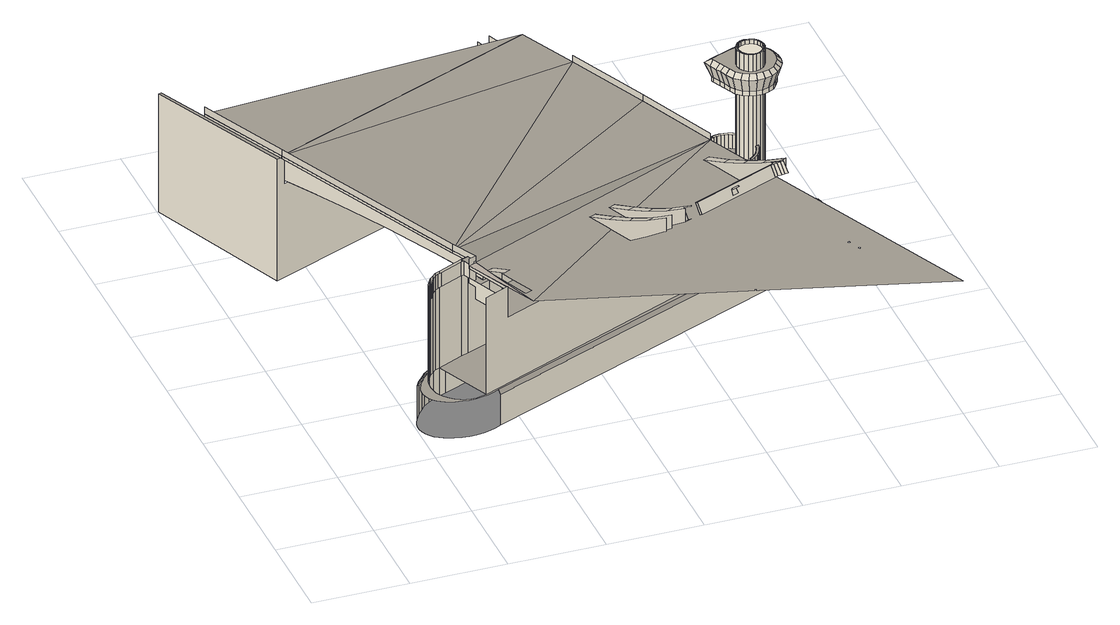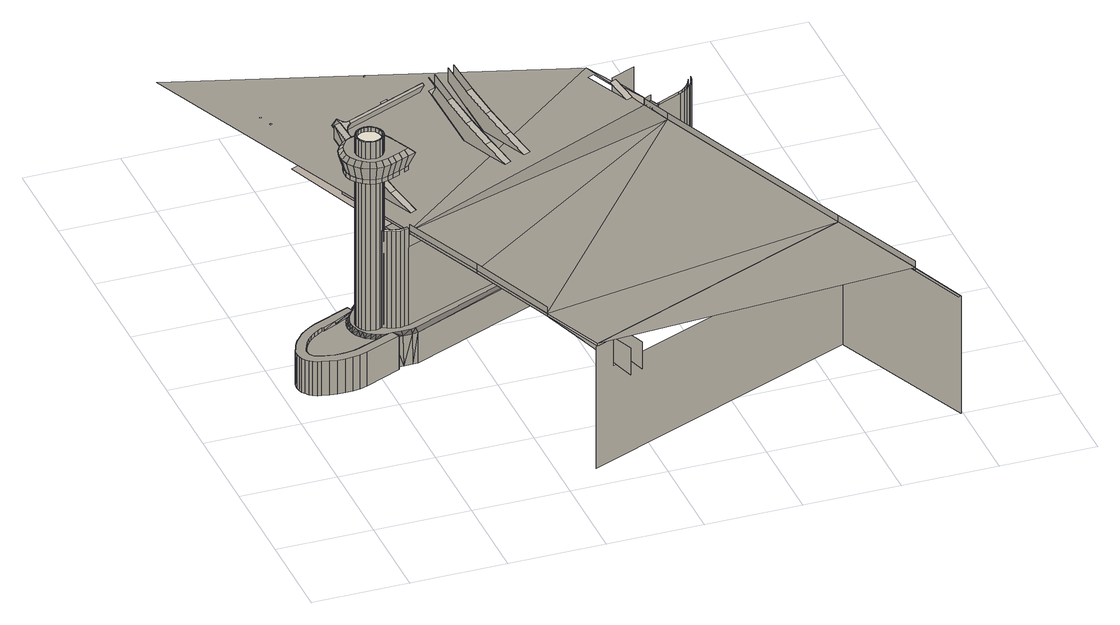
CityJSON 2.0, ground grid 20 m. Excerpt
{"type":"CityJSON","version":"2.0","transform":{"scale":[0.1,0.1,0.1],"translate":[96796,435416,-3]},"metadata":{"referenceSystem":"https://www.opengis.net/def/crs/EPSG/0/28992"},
"CityObjects":{
"bridge1":{"type":"Bridge","attributes":{"name":"Van Brienenoordbrug"},"children":["bridge1-1","bridge1-2","bridge1-3","bridge1-4","bridge1-5","bridge1-6","bridge1-7","bridge1-8","bridge1-9","bridge1-10","bridge1-11","bridge1-12","bridge1-13","bridge1-14","bridge1-15","bridge1-16","bridge1-17","bridge1-18","bridge1-19","bridge1-20","bridge1-21","bridge1-22","bridge1-23","bridge1-24","bridge1-25","bridge1-26","bridge1-27","bridge1-28","bridge1-29","bridge1-30","bridge1-31","bridge1-32","bridge1-33","bridge1-34","bridge1-35","bridge1-36","bridge1-37","bridge1-38","bridge1-39","bridge1-40","bridge1-41","bridge1-42","bridge1-43","bridge1-44","bridge1-45","bridge1-46","bridge1-47","bridge1-48","bridge1-49","bridge1-50","bridge1-51","bridge1-52","bridge1-53","bridge1-54","bridge1-55","bridge1-56","bridge1-57","bridge1-58","bridge1-59","bridge1-60","bridge1-61","bridge1-62","bridge1-63","bridge1-64","bridge1-65","bridge1-66","bridge1-67","bridge1-68","bridge1-69","bridge1-70","bridge1-71","bridge1-72","bridge1-73","bridge1-74","bridge1-75","bridge1-76","bridge1-77","bridge1-78","bridge1-79","bridge1-80","bridge1-81","bridge1-82","bridge1-83","bridge1-84","bridge1-85","bridge1-86","bridge1-87","bridge1-88","bridge1-89","bridge1-90","bridge1-91","bridge1-92","bridge1-93","bridge1-94","bridge1-95","bridge1-96","bridge1-97","bridge1-98","bridge1-99","bridge1-100","bridge1-101","bridge1-102","bridge1-103","bridge1-104","bridge1-105","bridge1-106","bridge1-107","bridge1-108","bridge1-109","bridge1-110","bridge1-111","bridge1-112","bridge1-113","bridge1-114","bridge1-115","bridge1-116","bridge1-117"],"geometry":[{"type":"MultiSurface","lod":"2","boundaries":[[[0,1,2,3]],[[4,5,0]],[[1,0,5]],[[1,6,7,2]],[[5,8,1]],[[9,10,11,12]],[[6,1,8]],[[10,13,14,11]],[[6,15,16,7]],[[8,17,6]],[[18,19,20,21]],[[15,6,17]],[[13,22,23,14]],[[24,18,21,25]],[[15,17,26]],[[22,27,28,23]],[[16,15,26,29]],[[30,24,25,31]],[[32,26,17]],[[27,33,34,28]],[[35,30,31,36]],[[26,32,37]],[[29,26,37,38]],[[39,37,32]],[[33,40,41,34]],[[42,35,36,43]],[[44,45,46,47,48,49]],[[44,50,51,46,45]],[[37,39,52]],[[38,37,52,53]],[[54,52,39]],[[52,54,55]],[[53,52,55,56]],[[57,55,54]],[[58,42,43,59]],[[40,60,61,41]],[[62,63,64]],[[65,63,66,67]],[[62,66,63]],[[68,65,67,69]],[[70,58,59,71]],[[64,63,65,68,72,73,74,75,76,77,78,79,80,81,82,83]],[[72,68,69,84]],[[71,85,86,87,70]],[[86,88,89,60,70,87]],[[73,72,84,90]],[[91,85,92,93,94,95,96]],[[88,86,85,91,97,98,99,100]],[[60,89,101,102,103,104,105,61]],[[74,73,90,106]],[[107,108,109,110,99,111]],[[75,74,106,112]],[[76,75,112,113]],[[66,114,62,115,116,117,118,119,120,121,122,123,124,125,113,112,106,90,84,69,67]],[[67,66,62,115,116,117,118,119,120,121,122,123,124,125,113,112,106,90,84,69]],[[77,76,113,125]],[[78,77,125,124]],[[124,123,79,78]],[[126,127,128,129]],[[130,131,132]],[[99,110,133,134,135,136,137,138,139,140,108,107,141,142,143,144,145,146,147,148,149,150,151]],[[152,153,132]],[[57,154,55]],[[99,151,152]],[[155,156,157,94,93,158,159,160,161,162,163,164]],[[165,166,167,168,169,170,171,172,173,174,175,176,177,178,179,180,181,182,183,184,185,57,54,39,32,17,8,5,4,186,187,188,189,190,191,192,193,194,195,196,197,198,199,200,201,202,203,204,205],[41,163,206,207,208,209,210,211,212,213,214,215,216,217,12,11,14,23,28,34],[218,219,220,221,222,223,224,225,226,227,228,229,230,231,232,233,234,235,236,237,238,239]],[[105,104,103,240,241]],[[242,243,244,245]],[[91,96,246,247,240,103,97]],[[55,154,248,56]],[[95,249,246,96]],[[132,130,243,242,245]],[[250,243,251,252,253,254,255,50,44,49,48,256,257]],[[258,205,204,259]],[[260,261,258,259]],[[147,146,262,263,264,265,141,107,266,151,150,267,268,269,270,271,272],[273,274,275,276,277,278,279,280,281],[282,283,284,285,286,287,288,289,290],[291,292,293,294,295],[296,297,298,299,300],[301,297,302]],[[132,153,130]],[[303,304,305,306,307,308,309,310,311,312,313,314,315,316,317,318,319,320,321,322,323,324,325,326,327,328,329,330,331,332,333,261,260,334,335,336,337,338,339,340,341,342,343,344,345,346,347,348,349,350,351,3,2,7,16,29,38,53,56,352,248,353]],[[354,244,243]],[[153,152,355]],[[185,154,57]],[[355,152,151]],[[356,357,244,354]],[[94,157,358,359,156,155,360,249,95]],[[357,356,361,362,244]],[[363,364,365,366,367,368,369,370,371,372,373,374,375,376,377,378,379]],[[368,367,380,381]],[[369,368,381,382]],[[370,369,382,383]],[[371,370,383,384]],[[372,371,384,385]],[[386,387,388,389,242,390,391,357,392,393,394,395,396,385,384,383,382,381,380,397,398]],[[373,372,385,396]],[[374,373,396,395]],[[395,394,375,374]],[[399,358,359,400]],[[157,156,359,358]],[[401,156,157,402]],[[403,157,156,404]],[[248,154,353]],[[405,406,407,408]],[[154,185,409]],[[410,411,406,405]],[[412,413,240,247,414]],[[415,416,411,410]],[[409,353,154]],[[184,409,185]],[[417,418,416,415]],[[408,407,419,420]],[[413,421,422,241,240]],[[423,412,414,424]],[[425,426,418,417]],[[427,414,247,246,249,360]],[[428,423,424,429]],[[430,431,426,425]],[[353,409,303]],[[409,184,432]],[[433,428,429,434]],[[435,436,427,360,155]],[[421,437,438,422]],[[436,439,440,427]],[[441,435,155,164,442]],[[432,303,409]],[[183,432,184]],[[443,444,431,430]],[[439,445,446,440]],[[447,433,434,448]],[[437,449,450,438]],[[445,451,452,446]],[[453,441,442,454]],[[455,456,457,458,459,460,461,449,462,421,413,463,464,428,465,447,466,467]],[[455,468,457,469,459,470,461,449,437,421,413,412,423,428,433,447,466,467]],[[466,447,448,471]],[[472,237,236,473]],[[474,475,476,477]],[[473,478,479,472]],[[480,479,478,481]],[[473,236,235,482]],[[477,476,483,484]],[[481,478,485,486]],[[482,485,478,473]],[[487,488,444,443]],[[489,490,491,492,482,473,472,493,494,495,496,497,471,448,434,429,424,414,427,440,446,452,498,499,500]],[[182,432,183]],[[451,501,498,452]],[[449,461,502,450]],[[503,504,475,474]],[[493,238,237,472]],[[505,506,479,480]],[[472,479,506,493]],[[507,508,509,510]],[[511,512,513,514]],[[432,515,516,303]],[[512,517,518,513]],[[482,235,234,492]],[[484,483,519,520]],[[486,485,521,522]],[[492,521,485,482]],[[523,511,514,524]],[[467,466,471,497]],[[525,453,454,526]],[[303,516,304]],[[494,239,238,493]],[[527,528,504,503]],[[529,530,506,505]],[[493,506,530,494]],[[432,182,515]],[[517,531,532,518]],[[533,534,535,536,537,538,539,501,451,445,439,436,435,441,453,525,540,541]],[[501,539,499,498]],[[261,333,258]],[[542,523,524,543]],[[461,470,544,502]],[[258,545,205]],[[491,546,521,492]],[[492,234,233,491]],[[520,519,547,548]],[[522,521,546,549]],[[516,515,550,305,304]],[[455,467,497,496]],[[550,515,182]],[[165,205,545]],[[540,525,526,551]],[[552,553,528,527]],[[554,555,530,529]],[[545,258,333]],[[531,556,557,532]],[[494,530,555,457,468,495]],[[457,218,239,494,495,468]],[[539,538,500,499]],[[558,559,488,487]],[[496,495,468,455]],[[560,542,543,561]],[[470,459,562,544]],[[510,509,563,564]],[[548,547,565,566]],[[549,546,567,568]],[[538,537,489,500]],[[218,457,469,219]],[[541,540,551,569]],[[535,567,546,491,490,536]],[[491,233,232,535,536,490]],[[556,570,571,557]],[[459,469,219,562]],[[537,536,490,489]],[[332,545,333]],[[572,573,553,552]],[[574,575,555,554]],[[457,555,575,220,219,469]],[[576,560,561,577]],[[545,578,579,165]],[[533,541,569,580]],[[165,579,166]],[[535,232,231,534]],[[180,581,181]],[[566,565,582,583]],[[568,567,584,585]],[[230,584,567,535,534,231]],[[580,231,534,533]],[[570,586,587,571]],[[545,332,588,578]],[[589,590,559,558]],[[591,592,593,594,595,572,552,527,503,474,477,484,520,548,566,583,596,597,598,599],[560,576,600,601,602,603,604,605,606,607,608,586,570,556,531,517,512,511,523,542]],[[577,561,543,524,514,513,518,532,557,571,587,609,610,611,612,613,614,615,616,617]],[[600,576,577,617]],[[595,618,573,572]],[[220,575,619,221]],[[620,619,575,574]],[[167,588,621]],[[588,332,331]],[[180,622,581]],[[331,621,588]],[[623,181,581,622]],[[624,166,579]],[[564,563,625,626]],[[624,579,588]],[[627,628,629,630,631,632,633,634,635,636,637,638,639,640,641,642,643,644,645,646,647,648]],[[179,649,180]],[[649,622,180]],[[586,608,609,587]],[[583,582,650,596]],[[585,584,651,652]],[[229,651,584,230]],[[624,653,167]],[[601,600,617,616]],[[594,654,618,595]],[[655,656,619,620]],[[221,619,656,222]],[[657,167,653]],[[649,179,658]],[[168,167,657]],[[659,660,590,589]],[[608,607,610,609]],[[178,658,179]],[[626,625,661,662]],[[228,663,651,229]],[[596,650,664,597]],[[652,651,663,665]],[[602,601,616,615]],[[593,666,654,594]],[[222,656,667,223]],[[668,667,656,655]],[[607,606,611,610]],[[623,622,669,670,671]],[[658,178,672]],[[177,672,178]],[[167,673,653]],[[603,602,615,614]],[[227,674,663,228]],[[597,664,675,598]],[[665,663,674,676]],[[657,677,168]],[[169,168,677]],[[606,605,612,611]],[[223,667,678,224]],[[592,679,666,593]],[[680,678,667,668]],[[604,603,614,613]],[[550,681,306,305]],[[605,604,613,612]],[[682,683,660,659]],[[662,661,684,685]],[[226,686,674,227]],[[598,675,687,599]],[[676,674,686,688]],[[176,689,177]],[[672,177,689]],[[591,690,679,592]],[[224,678,691,225]],[[692,691,678,680]],[[599,687,690,591]],[[688,686,691,692]],[[225,691,686,226]],[[170,169,693]],[[677,693,169]],[[176,175,689]],[[171,170,694]],[[695,696,673,167]],[[695,673,696]],[[697,695,167]],[[693,694,170]],[[698,689,175]],[[175,174,698]],[[172,171,699]],[[685,684,700,701]],[[173,702,174]],[[173,172,702]],[[703,704,683,682]],[[694,699,171]],[[705,698,174]],[[705,174,702]],[[699,702,172]],[[706,621,331,330]],[[707,708,704,703]],[[701,700,709,710]],[[711,712,708,707]],[[710,709,713,714]],[[714,713,712,711]],[[715,670,669,716]],[[717,673,695,697]],[[717,697,718]],[[719,715,716,720]],[[681,721,307,306]],[[718,722,723,717]],[[724,706,330,329]],[[725,719,720,726]],[[673,717,723,727,728,729,730,731,732,733,734,735,736,737,738,739,740,741,742,743,744,745,726,720,716,669,622,649,658,672,689,698,705,702,699,694,693,677,657,653]],[[721,746,308,307]],[[722,747,727,723]],[[748,724,329,328]],[[749,725,726,745]],[[747,750,728,727]],[[746,751,309,308]],[[752,748,328,327]],[[750,753,729,728]],[[754,749,745,744]],[[167,621,706,724,748,752,755,756,757,758,759,760,761,762,763,764,765,766,767,768,769,770,771,751,746,721,681,550,182,181,670,715,719,725,749,754,772,773,774,775,776,777,778,779,780,781,782,783,784,785,753,750,747,722,718,697]],[[751,771,310,309]],[[755,752,327,326]],[[753,785,730,729]],[[772,754,744,743]],[[785,784,731,730]],[[756,755,326,325]],[[771,770,311,310]],[[773,772,743,742]],[[784,783,732,731]],[[757,756,325,324]],[[774,773,742,741]],[[770,769,312,311]],[[783,782,733,732]],[[775,774,741,740]],[[776,775,740,739]],[[782,781,734,733]],[[758,757,324,323]],[[777,776,739,738]],[[781,780,735,734]],[[778,777,738,737]],[[780,779,736,735]],[[779,778,737,736]],[[769,768,313,312]],[[759,758,323,322]],[[768,767,314,313]],[[760,759,322,321]],[[767,766,315,314]],[[761,760,321,320]],[[766,765,316,315]],[[762,761,320,319]],[[765,764,317,316]],[[763,762,319,318]],[[764,763,318,317]]],"semantics":{"surfaces":[{"type":"WallSurface"},{"type":"OuterFloorSurface"},{"type":"OuterCeilingSurface"},{"type":"GroundSurface"}],"values":[0,1,1,0,1,0,1,0,0,1,0,1,0,0,1,0,0,0,1,0,0,1,0,1,0,0,0,1,1,0,1,1,0,1,0,0,0,2,0,2,0,0,2,0,1,2,0,0,0,2,2,2,2,0,0,2,2,0,0,1,1,1,1,1,0,1,0,2,1,0,0,0,0,1,0,1,1,3,2,1,1,1,2,1,2,0,2,2,2,2,2,0,2,2,0,0,1,2,2,0,0,1,0,0,0,0,1,0,0,0,0,0,0,0,0,0,1,0,0,0,0,0,0,1,0,0,0,0,0,0,0,1,0,0,0,0,0,0,0,0,0,0,1,1,0,0,0,0,0,0,0,0,0,0,0,0,0,0,0,0,0,0,0,0,0,0,1,0,1,0,0,0,0,1,0,0,0,0,0,0,0,1,0,0,0,0,0,0,0,0,0,0,0,0,0,0,0,0,0,0,0,0,0,0,0,0,0,0,0,0,1,0,1,0,1,0,0,0,0,0,0,0,1,0,0,0,0,0,0,0,1,0,0,1,0,1,1,1,1,0,0,0,0,1,0,0,0,0,1,1,1,0,0,1,0,0,0,0,0,0,0,0,0,0,1,1,0,0,0,0,0,1,1,0,0,0,0,0,0,0,0,0,0,0,0,1,1,0,0,0,0,0,0,1,1,1,1,0,0,0,1,1,1,1,0,1,1,0,1,1,1,1,0,0,0,0,0,0,0,0,0,0,0,0,0,0,1,0,0,0,0,0,0,0,0,0,1,0,0,0,0,0,0,0,0,0,0,0,0,0,0,0,0,0,0,0,0,0,0,0,0,0,0,0,0,0,0,0,0,0]}}]},
"bridge1-1":{"type":"BridgeInstallation","parents":["bridge1"],"geometry":[{"type":"MultiSurface","lod":"2","boundaries":[[[786,245,132,131]]]}]},
"bridge1-2":{"type":"BridgeInstallation","parents":["bridge1"],"geometry":[{"type":"MultiSurface","lod":"2","boundaries":[[[132,787,788,131]]]}]},
"bridge1-3":{"type":"BridgeInstallation","parents":["bridge1"],"geometry":[{"type":"MultiSurface","lod":"2","boundaries":[[[245,244,152,132]]]}]},
"bridge1-4":{"type":"BridgeInstallation","parents":["bridge1"],"geometry":[{"type":"MultiSurface","lod":"2","boundaries":[[[787,132,152,789]]]}]},
"bridge1-5":{"type":"BridgeInstallation","parents":["bridge1"]},
"bridge1-6":{"type":"BridgeInstallation","parents":["bridge1"],"geometry":[{"type":"MultiSurface","lod":"2","boundaries":[[[790,791,792,111]]]}]},
"bridge1-7":{"type":"BridgeInstallation","parents":["bridge1"],"geometry":[{"type":"MultiSurface","lod":"2","boundaries":[[[793,794,99,111]]]}]},
"bridge1-8":{"type":"BridgeInstallation","parents":["bridge1"],"geometry":[{"type":"MultiSurface","lod":"2","boundaries":[[[790,111,99,98]]]}]},
"bridge1-9":{"type":"BridgeInstallation","parents":["bridge1"],"geometry":[{"type":"MultiSurface","lod":"2","boundaries":[[[244,102,101,152]]]}]},
"bridge1-10":{"type":"BridgeInstallation","parents":["bridge1"],"geometry":[{"type":"MultiSurface","lod":"2","boundaries":[[[101,99,794,789,152]]]}]},
"bridge1-11":{"type":"BridgeInstallation","parents":["bridge1"]},
"bridge1-12":{"type":"BridgeInstallation","parents":["bridge1"],"geometry":[{"type":"MultiSurface","lod":"2","boundaries":[[[102,98,99,101]]]}]},
"bridge1-13":{"type":"BridgeInstallation","parents":["bridge1"]},
"bridge1-14":{"type":"BridgeInstallation","parents":["bridge1"],"geometry":[{"type":"MultiSurface","lod":"2","boundaries":[[[795,134,133,110]]]}]},
"bridge1-15":{"type":"BridgeInstallation","parents":["bridge1"],"geometry":[{"type":"MultiSurface","lod":"2","boundaries":[[[796,797,134,133,109]]]}]},
"bridge1-16":{"type":"BridgeInstallation","parents":["bridge1"],"geometry":[{"type":"MultiSurface","lod":"2","boundaries":[[[798,799,144,143,800]]]}]},
"bridge1-17":{"type":"BridgeInstallation","parents":["bridge1"],"geometry":[{"type":"MultiSurface","lod":"2","boundaries":[[[264,801,802,803,804,805,806,800,143,142,141,265]]]}]},
"bridge1-18":{"type":"BridgeInstallation","parents":["bridge1"],"geometry":[{"type":"MultiSurface","lod":"2","boundaries":[[[800,806,807,798]]]}]},
"bridge1-19":{"type":"BridgeInstallation","parents":["bridge1"],"geometry":[{"type":"MultiSurface","lod":"2","boundaries":[[[807,806,805,808]]]}]},
"bridge1-20":{"type":"BridgeInstallation","parents":["bridge1"],"geometry":[{"type":"MultiSurface","lod":"2","boundaries":[[[809,801,264,810]]]}]},
"bridge1-21":{"type":"BridgeInstallation","parents":["bridge1"],"geometry":[{"type":"MultiSurface","lod":"2","boundaries":[[[811,809,810,144,799,798,807,808,812,813,814]]]}]},
"bridge1-22":{"type":"BridgeInstallation","parents":["bridge1"],"geometry":[{"type":"MultiSurface","lod":"2","boundaries":[[[815,149,148,816]]]}]},
"bridge1-23":{"type":"BridgeInstallation","parents":["bridge1"],"geometry":[{"type":"MultiSurface","lod":"2","boundaries":[[[147,272,271,270,817,818,819,820,816,148]]]}]},
"bridge1-24":{"type":"BridgeInstallation","parents":["bridge1"],"geometry":[{"type":"MultiSurface","lod":"2","boundaries":[[[816,820,821,815]]]}]},
"bridge1-25":{"type":"BridgeInstallation","parents":["bridge1"],"geometry":[{"type":"MultiSurface","lod":"2","boundaries":[[[821,820,819,822]]]}]},
"bridge1-26":{"type":"BridgeInstallation","parents":["bridge1"],"geometry":[{"type":"MultiSurface","lod":"2","boundaries":[[[270,269,823,817]]]}]},
"bridge1-27":{"type":"BridgeInstallation","parents":["bridge1"],"geometry":[{"type":"MultiSurface","lod":"2","boundaries":[[[824,825,826,823,269,268,267,150,149,815,821,822,827,828]]]}]},
"bridge1-28":{"type":"BridgeInstallation","parents":["bridge1"],"geometry":[{"type":"MultiSurface","lod":"2","boundaries":[[[829,830,831,832]]]}]},
"bridge1-29":{"type":"BridgeInstallation","parents":["bridge1"],"geometry":[{"type":"MultiSurface","lod":"2","boundaries":[[[833,834,835,836]]]}]},
"bridge1-30":{"type":"BridgeInstallation","parents":["bridge1"],"geometry":[{"type":"MultiSurface","lod":"2","boundaries":[[[837,833,836,838]]]}]},
"bridge1-31":{"type":"BridgeInstallation","parents":["bridge1"],"geometry":[{"type":"MultiSurface","lod":"2","boundaries":[[[839,835,834,840],[841,842,831,830,843,844,845,846]]]}]},
"bridge1-32":{"type":"BridgeInstallation","parents":["bridge1"],"geometry":[{"type":"MultiSurface","lod":"2","boundaries":[[[844,843,847]]]}]},
"bridge1-33":{"type":"BridgeInstallation","parents":["bridge1"],"geometry":[{"type":"MultiSurface","lod":"2","boundaries":[[[848,847,843,830,829]]]}]},
"bridge1-34":{"type":"BridgeInstallation","parents":["bridge1"],"geometry":[{"type":"MultiSurface","lod":"2","boundaries":[[[836,849,850,838]]]}]},
"bridge1-35":{"type":"BridgeInstallation","parents":["bridge1"],"geometry":[{"type":"MultiSurface","lod":"2","boundaries":[[[851,852,835,839]]]}]},
"bridge1-36":{"type":"BridgeInstallation","parents":["bridge1"],"geometry":[{"type":"MultiSurface","lod":"2","boundaries":[[[853,278,277,854]]]}]},
"bridge1-37":{"type":"BridgeInstallation","parents":["bridge1"],"geometry":[{"type":"MultiSurface","lod":"2","boundaries":[[[849,855,856,850]]]}]},
"bridge1-38":{"type":"BridgeInstallation","parents":["bridge1"],"geometry":[{"type":"MultiSurface","lod":"2","boundaries":[[[857,858,859,860,861,854,277,276,275,274,273,862,863]]]}]},
"bridge1-39":{"type":"BridgeInstallation","parents":["bridge1"],"geometry":[{"type":"MultiSurface","lod":"2","boundaries":[[[864,865,852,851]]]}]},
"bridge1-40":{"type":"BridgeInstallation","parents":["bridge1"],"geometry":[{"type":"MultiSurface","lod":"2","boundaries":[[[865,866,867,868,869,855,849,836,835,852]]]}]},
"bridge1-41":{"type":"BridgeInstallation","parents":["bridge1"],"geometry":[{"type":"MultiSurface","lod":"2","boundaries":[[[855,869,870,856]]]}]},
"bridge1-42":{"type":"BridgeInstallation","parents":["bridge1"],"geometry":[{"type":"MultiSurface","lod":"2","boundaries":[[[854,861,871,853]]]}]},
"bridge1-43":{"type":"BridgeInstallation","parents":["bridge1"],"geometry":[{"type":"MultiSurface","lod":"2","boundaries":[[[850,856,870,872,873,874,864,851,839,838]]]}]},
"bridge1-44":{"type":"BridgeInstallation","parents":["bridge1"],"geometry":[{"type":"MultiSurface","lod":"2","boundaries":[[[874,866,865,864]]]}]},
"bridge1-45":{"type":"BridgeInstallation","parents":["bridge1"],"geometry":[{"type":"MultiSurface","lod":"2","boundaries":[[[869,868,872,870]]]}]},
"bridge1-46":{"type":"BridgeInstallation","parents":["bridge1"],"geometry":[{"type":"MultiSurface","lod":"2","boundaries":[[[871,861,860,875]]]}]},
"bridge1-47":{"type":"BridgeInstallation","parents":["bridge1"],"geometry":[{"type":"MultiSurface","lod":"2","boundaries":[[[873,867,866,874]]]}]},
"bridge1-48":{"type":"BridgeInstallation","parents":["bridge1"],"geometry":[{"type":"MultiSurface","lod":"2","boundaries":[[[862,273,281,876]]]}]},
"bridge1-49":{"type":"BridgeInstallation","parents":["bridge1"],"geometry":[{"type":"MultiSurface","lod":"2","boundaries":[[[867,873,872,868]]]}]},
"bridge1-50":{"type":"BridgeInstallation","parents":["bridge1"],"geometry":[{"type":"MultiSurface","lod":"2","boundaries":[[[877,878,355,153]]]}]},
"bridge1-51":{"type":"BridgeInstallation","parents":["bridge1"],"geometry":[{"type":"MultiSurface","lod":"2","boundaries":[[[879,153,355,354]]]}]},
"bridge1-52":{"type":"BridgeInstallation","parents":["bridge1"],"geometry":[{"type":"MultiSurface","lod":"2","boundaries":[[[875,876,281,280,279,278,853,871]]]}]},
"bridge1-53":{"type":"BridgeInstallation","parents":["bridge1"],"geometry":[{"type":"MultiSurface","lod":"2","boundaries":[[[862,876,880,863]]]}]},
"bridge1-54":{"type":"BridgeInstallation","parents":["bridge1"],"geometry":[{"type":"MultiSurface","lod":"2","boundaries":[[[875,860,859,881]]]}]},
"bridge1-55":{"type":"BridgeInstallation","parents":["bridge1"]},
"bridge1-56":{"type":"BridgeInstallation","parents":["bridge1"]},
"bridge1-57":{"type":"BridgeInstallation","parents":["bridge1"]},
"bridge1-58":{"type":"BridgeInstallation","parents":["bridge1"],"geometry":[{"type":"MultiSurface","lod":"2","boundaries":[[[876,881,880]]]}]},
"bridge1-59":{"type":"BridgeInstallation","parents":["bridge1"],"geometry":[{"type":"MultiSurface","lod":"2","boundaries":[[[876,875,881]]]}]},
"bridge1-60":{"type":"BridgeInstallation","parents":["bridge1"]},
"bridge1-61":{"type":"BridgeInstallation","parents":["bridge1"],"geometry":[{"type":"MultiSurface","lod":"2","boundaries":[[[354,355,151,356]]]}]},
"bridge1-62":{"type":"BridgeInstallation","parents":["bridge1"],"geometry":[{"type":"MultiSurface","lod":"2","boundaries":[[[878,882,151,355]]]}]},
"bridge1-63":{"type":"BridgeInstallation","parents":["bridge1"],"geometry":[{"type":"MultiSurface","lod":"2","boundaries":[[[883,884,885,647]]]}]},
"bridge1-64":{"type":"BridgeInstallation","parents":["bridge1"],"geometry":[{"type":"MultiSurface","lod":"2","boundaries":[[[647,407,406,883]]]}]},
"bridge1-65":{"type":"BridgeInstallation","parents":["bridge1"],"geometry":[{"type":"MultiSurface","lod":"2","boundaries":[[[883,406,411,886]]]}]},
"bridge1-66":{"type":"BridgeInstallation","parents":["bridge1"],"geometry":[{"type":"MultiSurface","lod":"2","boundaries":[[[886,887,884,883]]]}]},
"bridge1-67":{"type":"BridgeInstallation","parents":["bridge1"],"geometry":[{"type":"MultiSurface","lod":"2","boundaries":[[[886,411,416,648]]]}]},
"bridge1-68":{"type":"BridgeInstallation","parents":["bridge1"],"geometry":[{"type":"MultiSurface","lod":"2","boundaries":[[[648,888,887,886]]]}]},
"bridge1-69":{"type":"BridgeInstallation","parents":["bridge1"],"geometry":[{"type":"MultiSurface","lod":"2","boundaries":[[[648,416,418,627]]]}]},
"bridge1-70":{"type":"BridgeInstallation","parents":["bridge1"],"geometry":[{"type":"MultiSurface","lod":"2","boundaries":[[[627,889,888,648]]]}]},
"bridge1-71":{"type":"BridgeInstallation","parents":["bridge1"],"geometry":[{"type":"MultiSurface","lod":"2","boundaries":[[[890,419,407,647]]]}]},
"bridge1-72":{"type":"BridgeInstallation","parents":["bridge1"],"geometry":[{"type":"MultiSurface","lod":"2","boundaries":[[[647,885,891,890]]]}]},
"bridge1-73":{"type":"BridgeInstallation","parents":["bridge1"],"geometry":[{"type":"MultiSurface","lod":"2","boundaries":[[[627,418,426,628]]]}]},
"bridge1-74":{"type":"BridgeInstallation","parents":["bridge1"],"geometry":[{"type":"MultiSurface","lod":"2","boundaries":[[[628,892,889,627]]]}]},
"bridge1-75":{"type":"BridgeInstallation","parents":["bridge1"],"geometry":[{"type":"MultiSurface","lod":"2","boundaries":[[[418,426,407,406,411,416]]]}]},
"bridge1-76":{"type":"BridgeInstallation","parents":["bridge1"],"geometry":[{"type":"MultiSurface","lod":"2","boundaries":[[[629,893,892,628]]]}]},
"bridge1-77":{"type":"BridgeInstallation","parents":["bridge1"],"geometry":[{"type":"MultiSurface","lod":"2","boundaries":[[[628,426,431,629]]]}]},
"bridge1-78":{"type":"BridgeInstallation","parents":["bridge1"],"geometry":[{"type":"MultiSurface","lod":"2","boundaries":[[[356,151,894,362,361]]]}]},
"bridge1-79":{"type":"BridgeInstallation","parents":["bridge1"],"geometry":[{"type":"MultiSurface","lod":"2","boundaries":[[[629,431,444,630]]]}]},
"bridge1-80":{"type":"BridgeInstallation","parents":["bridge1"],"geometry":[{"type":"MultiSurface","lod":"2","boundaries":[[[630,895,893,629]]]}]},
"bridge1-81":{"type":"BridgeInstallation","parents":["bridge1"],"geometry":[{"type":"MultiSurface","lod":"2","boundaries":[[[890,891,896,897]]]}]},
"bridge1-82":{"type":"BridgeInstallation","parents":["bridge1"],"geometry":[{"type":"MultiSurface","lod":"2","boundaries":[[[897,508,419,890]]]}]},
"bridge1-83":{"type":"BridgeInstallation","parents":["bridge1"],"geometry":[{"type":"MultiSurface","lod":"2","boundaries":[[[631,898,895,630]]]}]},
"bridge1-84":{"type":"BridgeInstallation","parents":["bridge1"],"geometry":[{"type":"MultiSurface","lod":"2","boundaries":[[[630,444,488,631]]]}]},
"bridge1-85":{"type":"BridgeInstallation","parents":["bridge1"],"geometry":[{"type":"MultiSurface","lod":"2","boundaries":[[[897,896,899,646]]]}]},
"bridge1-86":{"type":"BridgeInstallation","parents":["bridge1"],"geometry":[{"type":"MultiSurface","lod":"2","boundaries":[[[646,509,508,897]]]}]},
"bridge1-87":{"type":"BridgeInstallation","parents":["bridge1"],"geometry":[{"type":"MultiSurface","lod":"2","boundaries":[[[631,488,559,632]]]}]},
"bridge1-88":{"type":"BridgeInstallation","parents":["bridge1"],"geometry":[{"type":"MultiSurface","lod":"2","boundaries":[[[632,900,898,631]]]}]},
"bridge1-89":{"type":"BridgeInstallation","parents":["bridge1"],"geometry":[{"type":"MultiSurface","lod":"2","boundaries":[[[646,899,901,645]]]}]},
"bridge1-90":{"type":"BridgeInstallation","parents":["bridge1"],"geometry":[{"type":"MultiSurface","lod":"2","boundaries":[[[645,563,509,646]]]}]},
"bridge1-91":{"type":"BridgeInstallation","parents":["bridge1"],"geometry":[{"type":"MultiSurface","lod":"2","boundaries":[[[407,426,431,444,488,559,590,660,683,704,708,712,713,709,700,684,661,625,563,509,508,419]]]}]},
"bridge1-92":{"type":"BridgeInstallation","parents":["bridge1"],"geometry":[{"type":"MultiSurface","lod":"2","boundaries":[[[633,902,900,632]]]}]},
"bridge1-93":{"type":"BridgeInstallation","parents":["bridge1"],"geometry":[{"type":"MultiSurface","lod":"2","boundaries":[[[632,559,590,633]]]}]},
"bridge1-94":{"type":"BridgeInstallation","parents":["bridge1"],"geometry":[{"type":"MultiSurface","lod":"2","boundaries":[[[645,901,903,644]]]}]},
"bridge1-95":{"type":"BridgeInstallation","parents":["bridge1"],"geometry":[{"type":"MultiSurface","lod":"2","boundaries":[[[644,625,563,645]]]}]},
"bridge1-96":{"type":"BridgeInstallation","parents":["bridge1"],"geometry":[{"type":"MultiSurface","lod":"2","boundaries":[[[634,904,902,633]]]}]},
"bridge1-97":{"type":"BridgeInstallation","parents":["bridge1"],"geometry":[{"type":"MultiSurface","lod":"2","boundaries":[[[633,590,660,634]]]}]},
"bridge1-98":{"type":"BridgeInstallation","parents":["bridge1"],"geometry":[{"type":"MultiSurface","lod":"2","boundaries":[[[644,903,905,643]]]}]},
"bridge1-99":{"type":"BridgeInstallation","parents":["bridge1"],"geometry":[{"type":"MultiSurface","lod":"2","boundaries":[[[643,661,625,644]]]}]},
"bridge1-100":{"type":"BridgeInstallation","parents":["bridge1"],"geometry":[{"type":"MultiSurface","lod":"2","boundaries":[[[635,906,904,634]]]}]},
"bridge1-101":{"type":"BridgeInstallation","parents":["bridge1"],"geometry":[{"type":"MultiSurface","lod":"2","boundaries":[[[634,660,683,635]]]}]},
"bridge1-102":{"type":"BridgeInstallation","parents":["bridge1"],"geometry":[{"type":"MultiSurface","lod":"2","boundaries":[[[643,905,907,642]]]}]},
"bridge1-103":{"type":"BridgeInstallation","parents":["bridge1"],"geometry":[{"type":"MultiSurface","lod":"2","boundaries":[[[642,684,661,643]]]}]},
"bridge1-104":{"type":"BridgeInstallation","parents":["bridge1"],"geometry":[{"type":"MultiSurface","lod":"2","boundaries":[[[635,683,704,636]]]}]},
"bridge1-105":{"type":"BridgeInstallation","parents":["bridge1"],"geometry":[{"type":"MultiSurface","lod":"2","boundaries":[[[636,908,906,635]]]}]},
"bridge1-106":{"type":"BridgeInstallation","parents":["bridge1"],"geometry":[{"type":"MultiSurface","lod":"2","boundaries":[[[642,907,909,641]]]}]},
"bridge1-107":{"type":"BridgeInstallation","parents":["bridge1"],"geometry":[{"type":"MultiSurface","lod":"2","boundaries":[[[641,700,684,642]]]}]},
"bridge1-108":{"type":"BridgeInstallation","parents":["bridge1"],"geometry":[{"type":"MultiSurface","lod":"2","boundaries":[[[637,910,908,636]]]}]},
"bridge1-109":{"type":"BridgeInstallation","parents":["bridge1"],"geometry":[{"type":"MultiSurface","lod":"2","boundaries":[[[636,704,708,637]]]}]},
"bridge1-110":{"type":"BridgeInstallation","parents":["bridge1"],"geometry":[{"type":"MultiSurface","lod":"2","boundaries":[[[640,709,700,641]]]}]},
"bridge1-111":{"type":"BridgeInstallation","parents":["bridge1"],"geometry":[{"type":"MultiSurface","lod":"2","boundaries":[[[641,909,911,640]]]}]},
"bridge1-112":{"type":"BridgeInstallation","parents":["bridge1"],"geometry":[{"type":"MultiSurface","lod":"2","boundaries":[[[638,912,910,637]]]}]},
"bridge1-113":{"type":"BridgeInstallation","parents":["bridge1"],"geometry":[{"type":"MultiSurface","lod":"2","boundaries":[[[637,708,712,638]]]}]},
"bridge1-114":{"type":"BridgeInstallation","parents":["bridge1"],"geometry":[{"type":"MultiSurface","lod":"2","boundaries":[[[640,911,913,639]]]}]},
"bridge1-115":{"type":"BridgeInstallation","parents":["bridge1"],"geometry":[{"type":"MultiSurface","lod":"2","boundaries":[[[639,713,709,640]]]}]},
"bridge1-116":{"type":"BridgeInstallation","parents":["bridge1"],"geometry":[{"type":"MultiSurface","lod":"2","boundaries":[[[638,712,713,639]]]}]},
"bridge1-117":{"type":"BridgeInstallation","parents":["bridge1"],"geometry":[{"type":"MultiSurface","lod":"2","boundaries":[[[639,913,912,638]]]}]}
},
"vertices":[
[215,342,83],[223,356,83],[223,356,9],[215,342,9],[223,341,86],[230,353,86],[233,368,83],[233,368,9],[239,364,86],[237,335,305],[239,346,305],[239,346,86],[237,335,86],[244,355,305],[244,355,86],[243,379,83],[243,379,9],[249,375,86],[249,352,305],[245,344,305],[245,344,274],[249,352,274],[249,364,305],[249,364,86],[254,361,305],[254,361,274],[255,389,83],[257,372,305],[257,372,86],[255,389,9],[261,368,305],[261,368,274],[261,384,86],[265,379,305],[265,379,86],[268,374,305],[268,374,274],[268,397,83],[268,397,9],[273,391,86],[275,384,305],[275,384,86],[277,378,305],[277,378,274],[132,892,284],[115,933,283],[4,1199,276],[4,1199,9],[132,892,9],[132,892,221],[140,895,284],[9,1201,276],[282,404,83],[282,404,9],[285,398,86],[296,409,83],[296,409,9],[299,403,86],[325,400,305],[325,400,274],[329,408,305],[329,408,86],[162,951,283],[134,940,222],[134,939,283],[159,881,230],[162,951,222],[187,893,230],[185,820,237],[213,832,237],[331,402,305],[331,402,274],[211,759,243],[237,697,248],[263,636,253],[289,575,256],[315,513,259],[341,452,261],[367,390,262],[367,391,292],[367,392,292],[364,399,292],[143,918,283],[143,920,283],[239,771,243],[337,388,274],[337,388,305],[334,395,305],[353,394,305],[344,414,305],[265,709,248],[337,388,262],[377,294,274],[379,288,274],[379,288,235],[344,371,235],[344,371,262],[353,394,262],[353,394,296],[353,394,302],[353,394,304],[344,414,301],[344,414,295],[344,414,262],[344,414,259],[344,414,86],[291,648,253],[411,231,300],[372,340,301],[364,359,301],[365,360,301],[337,387,302],[317,587,256],[343,525,259],[162,951,282],[170,934,283],[175,922,283],[180,909,284],[181,908,284],[385,427,292],[385,426,292],[389,418,292],[391,412,292],[395,403,292],[395,402,262],[369,464,261],[403,385,295],[403,385,235],[374,373,235],[374,373,295],[721,1138,290],[57,1089,286],[141,893,290],[377,365,301],[378,365,301],[389,339,301],[396,322,301],[420,265,301],[406,259,301],[403,265,301],[382,316,301],[637,417,300],[635,423,300],[614,472,300],[628,478,300],[649,429,300],[650,427,300],[678,450,299],[660,491,300],[674,497,300],[690,460,299],[925,652,298],[327,454,299],[776,1009,293],[915,673,78],[972,548,235],[930,530,235],[902,518,235],[379,288,295],[379,288,296],[379,288,302],[379,288,305],[327,265,305],[327,265,86],[972,548,86],[1000,554,86],[1010,568,86],[1010,569,86],[1022,585,86],[1026,594,86],[1029,603,86],[1030,612,86],[1029,621,86],[1027,630,86],[1024,639,86],[1019,647,86],[1012,654,86],[1005,659,86],[997,664,86],[988,667,86],[979,668,86],[973,668,86],[965,668,86],[947,669,86],[928,668,86],[918,666,86],[217,328,86],[215,323,86],[214,314,86],[214,306,86],[216,297,86],[219,289,86],[224,282,86],[230,276,86],[237,271,86],[244,267,86],[249,265,86],[262,261,86],[276,258,86],[289,256,86],[303,257,86],[316,259,86],[330,262,86],[342,267,86],[355,273,86],[993,545,86],[317,262,86],[306,260,86],[295,260,86],[285,262,86],[275,265,86],[265,270,86],[257,277,86],[249,285,86],[244,294,86],[239,303,86],[237,314,86],[236,325,86],[976,641,86],[980,643,86],[983,646,86],[992,648,86],[1002,647,86],[1011,644,86],[1017,638,86],[1021,631,86],[1023,623,86],[1023,614,86],[1019,606,86],[1013,598,86],[1005,594,86],[1001,593,86],[996,592,86],[989,592,86],[981,595,86],[974,601,86],[969,609,86],[967,619,86],[968,628,86],[971,635,86],[927,653,262],[927,653,86],[681,1121,284],[721,1138,284],[327,454,293],[141,893,284],[940,624,262],[930,648,262],[915,673,9],[940,624,235],[725,1140,284],[719,1138,284],[684,1123,284],[684,1123,222],[149,899,221],[149,899,284],[725,1140,9],[725,1140,222],[997,540,78],[357,267,78],[357,267,9],[996,539,9],[670,378,300],[672,373,300],[658,367,300],[656,372,300],[1202,5,306],[695,448,300],[716,397,300],[718,392,300],[704,386,300],[702,391,300],[681,442,300],[933,482,300],[931,488,300],[910,538,300],[901,560,299],[888,589,299],[902,595,299],[924,544,300],[945,494,300],[947,488,300],[1047,216,303],[1047,215,303],[1048,214,303],[1048,213,303],[1046,212,303],[1046,213,303],[1045,214,303],[1045,215,303],[1045,216,303],[1059,187,304],[1058,185,304],[1056,187,304],[1057,189,304],[1059,188,304],[821,118,303],[822,116,303],[821,115,303],[819,116,303],[820,118,303],[822,118,303],[822,117,303],[944,674,9],[962,673,9],[958,683,9],[1035,716,9],[1051,721,9],[1066,723,9],[1082,724,9],[1098,724,9],[1113,722,9],[1128,718,9],[1136,716,9],[1144,712,9],[1150,707,9],[1155,701,9],[1160,694,9],[1162,686,9],[1163,678,9],[1163,670,9],[1161,662,9],[1160,660,9],[1155,647,9],[1148,635,9],[1139,624,9],[1130,613,9],[1119,604,9],[1108,596,9],[1095,589,9],[1090,587,9],[1016,555,9],[1013,564,9],[1002,548,9],[344,260,9],[331,255,9],[317,251,9],[302,249,9],[287,249,9],[273,251,9],[258,254,9],[244,259,9],[239,261,9],[231,265,9],[223,271,9],[217,278,9],[211,286,9],[208,295,9],[206,304,9],[205,313,9],[207,323,9],[209,328,9],[301,411,9],[926,674,9],[852,827,291],[852,827,297],[925,652,292],[886,639,292],[874,584,235],[902,596,235],[970,554,235],[970,547,294],[999,479,294],[643,1133,283],[635,1152,283],[635,1152,222],[660,1094,230],[686,1032,237],[712,971,243],[738,910,248],[764,849,253],[790,787,256],[816,726,259],[842,664,261],[868,603,262],[868,603,293],[867,605,293],[864,612,293],[644,1130,283],[643,1132,283],[714,1044,237],[740,983,243],[766,922,248],[792,860,253],[818,799,257],[844,738,259],[663,1164,282],[663,1164,283],[670,1147,283],[676,1135,284],[682,1120,284],[885,640,292],[889,630,293],[892,625,292],[896,615,293],[896,615,262],[870,676,261],[688,1105,230],[663,1164,222],[874,584,293],[902,596,293],[902,596,232],[874,584,232],[1004,278,244],[1032,290,244],[928,643,434],[928,643,444],[926,648,444],[926,648,434],[927,674,78],[935,628,434],[935,628,444],[930,648,305],[927,653,305],[930,648,274],[940,617,434],[940,617,444],[946,602,434],[946,602,444],[935,653,444],[935,653,434],[936,655,305],[936,655,86],[936,649,305],[936,649,274],[953,589,434],[953,589,444],[970,554,274],[937,649,305],[937,649,274],[963,580,434],[963,580,444],[946,675,78],[945,650,305],[945,650,274],[972,548,305],[970,554,305],[945,656,305],[945,656,86],[975,557,305],[975,557,274],[979,553,305],[979,553,86],[975,573,434],[975,573,444],[976,558,305],[976,558,274],[952,649,305],[952,649,274],[953,655,305],[953,655,86],[982,563,305],[982,563,274],[986,559,305],[986,559,86],[974,640,305],[975,639,305],[976,641,305],[979,643,305],[978,645,305],[970,649,305],[962,653,305],[944,656,305],[929,647,305],[935,649,305],[944,650,305],[960,647,305],[967,644,305],[975,640,305],[980,643,305],[970,650,305],[960,647,274],[967,619,274],[969,609,274],[967,619,513],[967,619,475],[969,609,475],[969,609,513],[969,609,434],[967,619,434],[967,619,444],[969,609,444],[974,601,274],[974,601,475],[974,601,513],[974,601,434],[974,601,444],[988,570,434],[988,570,444],[995,591,274],[995,592,274],[989,592,274],[981,595,274],[968,628,274],[971,635,274],[975,640,274],[974,640,274],[967,644,274],[987,569,274],[990,576,274],[993,584,274],[987,569,305],[962,653,86],[968,628,513],[968,628,475],[968,628,444],[968,628,434],[949,659,434],[949,659,444],[963,665,444],[963,665,434],[970,619,513],[972,610,513],[972,610,504],[970,619,504],[962,674,78],[962,674,65],[976,603,513],[976,603,504],[981,595,475],[981,595,513],[981,595,434],[981,595,444],[971,627,513],[971,627,504],[992,566,305],[992,566,86],[971,635,513],[971,635,475],[971,635,444],[971,635,434],[983,598,513],[983,598,504],[1001,591,305],[1001,593,305],[996,592,305],[995,592,305],[995,591,305],[993,584,305],[990,576,305],[996,574,305],[999,582,305],[974,634,513],[974,634,504],[970,650,86],[1005,549,78],[989,592,434],[989,592,475],[989,592,513],[989,592,444],[958,683,86],[996,574,86],[976,641,513],[976,641,475],[976,641,444],[976,641,434],[989,595,513],[989,595,504],[1002,570,434],[1002,570,444],[978,639,513],[978,639,504],[978,645,86],[975,670,444],[975,670,434],[996,592,475],[996,592,513],[996,592,434],[996,592,444],[999,582,86],[996,595,513],[996,595,504],[983,646,513],[983,646,475],[983,646,444],[983,646,434],[984,643,513],[984,643,504],[1013,561,78],[1013,563,79],[1001,591,86],[979,670,82],[1005,594,475],[1005,594,513],[1005,594,434],[1005,594,444],[1004,596,513],[1004,596,504],[1014,561,78],[1015,574,434],[1015,574,444],[1021,631,513],[1017,638,513],[1011,644,513],[1002,647,513],[992,648,513],[1013,598,513],[1019,606,513],[1023,614,513],[1023,623,513],[992,645,513],[1001,644,513],[1009,641,513],[1015,636,513],[1018,630,513],[1020,623,513],[1020,615,513],[1017,607,513],[1011,601,513],[1011,601,504],[1017,607,504],[1020,615,504],[1020,623,504],[1018,630,504],[1015,636,504],[1009,641,504],[1001,644,504],[992,645,504],[992,648,475],[992,648,434],[992,648,444],[1016,555,86],[986,673,78],[986,673,86],[1016,565,78],[988,673,444],[988,673,434],[937,598,475],[945,583,475],[957,572,475],[971,564,475],[987,560,475],[1003,560,475],[1019,565,475],[1034,574,475],[1044,585,475],[1052,599,475],[1056,615,475],[1055,631,475],[1051,647,475],[1042,661,475],[1031,671,475],[1015,680,475],[1002,683,475],[987,683,475],[971,679,475],[959,674,475],[913,654,475],[931,613,475],[991,673,78],[1013,598,475],[1013,598,434],[1013,598,444],[1024,576,78],[1002,647,475],[1002,647,444],[1002,647,434],[1029,583,78],[1000,669,78],[1028,581,434],[1028,581,444],[1001,673,444],[1001,673,434],[1019,606,434],[1019,606,475],[1019,606,444],[1011,644,475],[1011,644,434],[1011,644,444],[1014,685,78],[1014,685,86],[990,675,86],[1009,664,78],[1053,593,78],[1023,614,434],[1023,614,475],[1023,614,444],[1033,592,78],[1017,638,434],[1017,638,475],[1017,638,444],[1035,716,86],[1036,591,434],[1036,591,444],[1012,671,444],[1012,671,434],[1023,623,434],[1023,623,475],[1023,623,444],[1018,658,78],[1021,631,475],[1021,631,434],[1021,631,444],[1036,602,78],[1037,612,78],[1054,593,81],[1012,569,86],[1055,594,86],[1024,651,78],[1036,622,78],[1025,663,444],[1025,663,434],[1034,632,78],[1043,603,434],[1043,603,444],[1030,642,78],[1090,587,86],[1046,616,434],[1046,616,444],[1034,654,444],[1034,654,434],[1046,630,434],[1046,630,444],[1042,642,444],[1042,642,434],[1042,697,86],[1042,697,78],[1082,606,78],[1082,606,86],[1055,701,86],[1055,701,78],[1051,721,86],[1087,607,86],[1087,607,78],[1095,589,86],[1069,703,86],[1069,703,78],[1097,613,78],[1107,620,78],[1116,628,78],[1124,636,78],[1131,646,78],[1136,656,78],[1141,668,78],[1143,673,78],[1143,677,78],[1142,682,78],[1141,686,78],[1139,689,78],[1136,693,78],[1133,695,78],[1129,697,78],[1123,699,78],[1110,702,78],[1096,704,78],[1082,704,78],[1066,723,86],[1097,613,86],[1108,596,86],[1082,704,86],[1107,620,86],[1082,724,86],[1119,604,86],[1116,628,86],[1096,704,86],[1130,613,86],[1139,624,86],[1148,635,86],[1155,647,86],[1160,660,86],[1161,662,86],[1163,670,86],[1163,678,86],[1162,686,86],[1160,694,86],[1155,701,86],[1150,707,86],[1144,712,86],[1136,716,86],[1128,718,86],[1113,722,86],[1098,724,86],[1110,702,86],[1123,699,86],[1129,697,86],[1133,695,86],[1136,693,86],[1139,689,86],[1141,686,86],[1142,682,86],[1143,677,86],[1143,673,86],[1141,668,86],[1136,656,86],[1131,646,86],[1124,636,86],
[57,1089,280],
[141,893,305],[57,1089,301],
[327,454,314],
[337,387,296],[377,294,296],[377,294,302],
[337,387,317],[353,394,317],
[376,365,301],
[382,316,319],[396,322,319],
[649,429,320],[631,472,302],[635,423,320],
[677,323,332],[696,278,366],[697,276,367],[697,276,398],[677,323,368],[656,372,342],
[670,378,342],
[691,329,368],
[691,329,332],[673,372,301],
[711,282,367],[700,307,382],[711,282,398],[711,282,396],
[695,448,320],[681,442,320],
[743,295,367],[743,295,398],[723,342,368],[702,391,342],
[716,397,342],
[737,348,368],
[757,301,367],
[749,320,384],[753,309,363],[753,309,362],[757,301,398],[757,301,396],
[870,343,391],[870,349,389],[856,343,389],[856,337,391],
[772,316,392],[774,311,395],[951,387,394],[949,392,391],
[777,305,370],[954,381,369],
[956,376,372],[779,300,373],[855,342,388],[856,342,388],[870,348,388],[864,346,388],[868,341,378],[856,336,378],
[870,345,390],
[870,342,391],
[955,395,390],[959,384,369],
[962,378,373],[957,389,394],
[924,544,319],[910,538,319],
[959,400,389],[964,389,367],
[971,392,384],[971,392,386],[971,392,397],[952,439,368],[931,488,342],[952,439,332],[971,392,367],
[969,377,374],[964,389,396],
[970,386,398],[975,383,401],[962,412,384],[962,406,387],
[967,395,365],
[945,494,342],
[967,401,362],[980,371,380],[975,375,377],
[966,445,368],
[966,445,332],
[776,1009,308],[852,827,312],
[776,1009,287],
[985,398,367],
[985,398,397],
[925,652,313],
[919,639,475],[928,643,484],[926,648,484],
[926,624,475],
[935,628,484],
[940,617,484],
[946,602,484],
[931,662,475],
[935,653,484],
[953,589,484],
[963,580,484],
[999,479,300],
[975,573,484],
[949,659,484],[945,668,475],
[988,570,484],
[963,665,484],
[1002,570,484],
[975,670,484],
[1015,574,484],
[988,673,484],
[1028,581,484],
[1001,673,484],
[1036,591,484],
[1012,671,484],
[1043,603,484],
[1025,663,484],
[1046,616,484],
[1034,654,484],
[1046,630,484],
[1042,642,484]
]}
